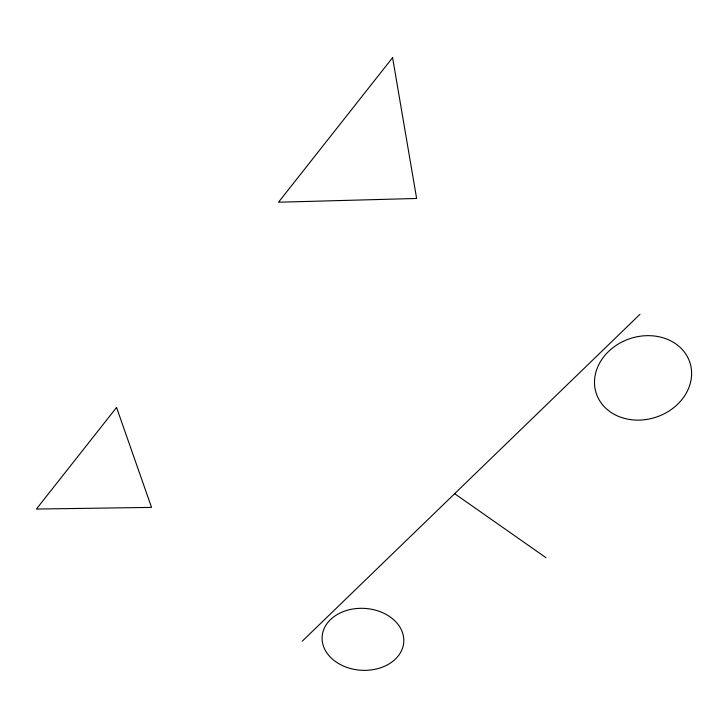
<?xml version="1.0" encoding="UTF-8"?>
<svg xmlns="http://www.w3.org/2000/svg" width="728" height="728" viewBox="0 0 728 728"><rect width="100%" height="100%" fill="white"/><g stroke="black" fill="none" stroke-linecap="round" stroke-linejoin="round"><path stroke-width="1.09" d="M302.202 641.241L639.985 314.296M454.654 493.675L545.991 557.703M116.553 407.462L36.4 509.054L151.551 507.398L116.553 407.462M392.583 57.649L278.506 202.22L416.634 198.471L392.583 57.649M338.538 663.527A40.895 30.976 3.7 0 0 403.539 644.053A40.895 30.976 3.7 0 0 346.792 610.41A40.895 30.976 3.7 0 0 338.538 663.527M630.011 419.546A49.304 41.387 -18.4 0 0 690.099 363.145A49.304 41.387 -18.4 0 0 609.063 350.987A49.304 41.387 -18.4 0 0 630.011 419.546"/></g></svg>
